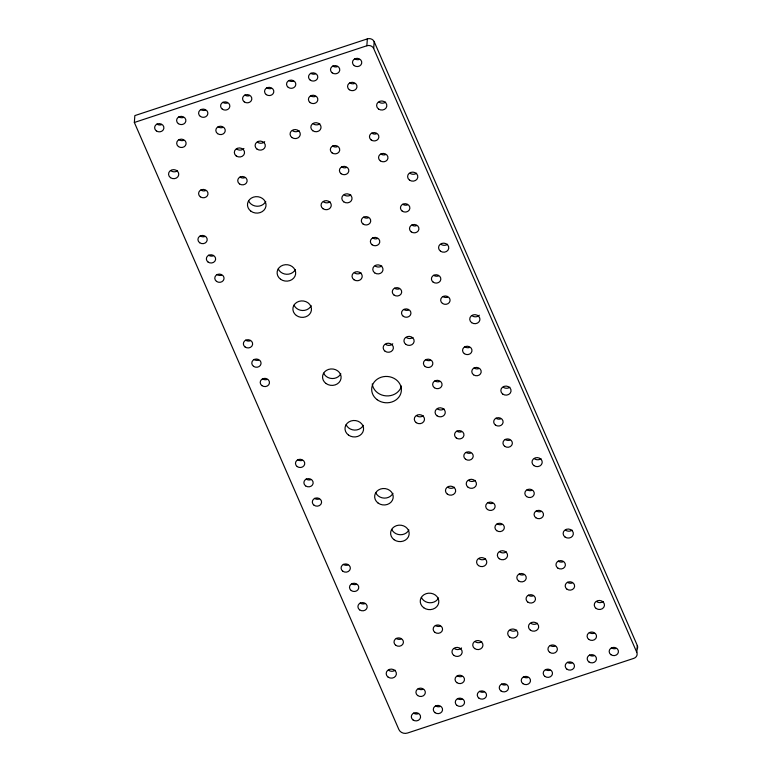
<?xml version="1.0" encoding="UTF-8"?>
<svg xmlns="http://www.w3.org/2000/svg" width="772" height="772" viewBox="0 0 772 772"><rect width="100%" height="100%" fill="white"/><g stroke="black" fill="none" stroke-linecap="round" stroke-linejoin="round"><path stroke-width="1.16" d="M637.296 645.488L636.803 652.359A5.279 4.68 4.1 0 1 633.802 658.371L407.51 733.033A6.678 5.915 4.1 0 1 398.873 729.53L134.347 122.478L134.839 115.607L367.347 38.889A5.279 4.68 4.1 0 1 374.179 41.659L637.296 645.488A5.279 4.68 4.1 0 1 637.334 648.779M134.347 122.478L366.854 45.76L367.347 38.889M636.803 652.359L373.687 48.53L374.179 41.659M401.469 386.068A14.871 13.172 4.1 0 1 386.077 395.882A14.871 13.172 4.1 0 1 372.249 383.954M481.718 641.648A5.114 4.526 4.1 0 1 475.147 641.686M395.167 670.212A5.114 4.526 4.1 0 1 388.596 670.241M461.55 647.949A5.114 4.526 4.1 0 1 454.37 648.538M516.68 630.116A5.114 4.526 4.1 0 1 510.109 630.145M603.241 601.552A5.114 4.526 4.1 0 1 596.659 601.591M537.457 623.255A5.114 4.526 4.1 0 1 530.885 623.293M485.559 558.687A5.114 4.526 4.1 0 1 478.987 558.716M572.11 530.132A5.114 4.526 4.1 0 1 565.538 530.161M506.336 551.835A5.114 4.526 4.1 0 1 499.764 551.864M454.438 487.257A5.114 4.526 4.1 0 1 447.866 487.286M540.989 458.703A5.114 4.526 4.1 0 1 534.417 458.732M475.205 480.406A5.114 4.526 4.1 0 1 468.633 480.435M423.278 415.751A5.114 4.526 4.1 0 1 416.706 415.79M509.829 387.197A5.114 4.526 4.1 0 1 503.257 387.226M444.054 408.899A5.114 4.526 4.1 0 1 437.473 408.928M392.765 343.772A5.114 4.526 4.1 0 1 385.585 344.36M479.315 315.208A5.114 4.526 4.1 0 1 472.136 315.796M412.923 337.47A5.114 4.526 4.1 0 1 406.352 337.509M360.997 272.815A5.114 4.526 4.1 0 1 354.425 272.854M447.548 244.261A5.114 4.526 4.1 0 1 440.976 244.299M381.764 265.964A5.114 4.526 4.1 0 1 375.192 266.002M330.04 201.781A5.114 4.526 4.1 0 1 323.468 201.81M416.59 173.218A5.114 4.526 4.1 0 1 410.019 173.256M350.806 194.92A5.114 4.526 4.1 0 1 344.235 194.959M299.044 130.661A5.114 4.526 4.1 0 1 292.472 130.69M385.604 102.107A5.114 4.526 4.1 0 1 379.023 102.136M319.82 123.809A5.114 4.526 4.1 0 1 313.249 123.838M264.69 141.643A5.114 4.526 4.1 0 1 257.51 142.231M177.531 170.757A5.114 4.526 4.1 0 1 170.959 170.786M243.913 148.494A5.114 4.526 4.1 0 1 236.734 149.083M418.115 713.772A4.642 4.121 4.1 0 1 413.531 713.077M440.098 706.515A4.642 4.121 4.1 0 1 435.514 705.82M462.09 699.268A4.642 4.121 4.1 0 1 457.497 698.573M484.073 692.011A4.642 4.121 4.1 0 1 479.48 691.316M506.056 684.754A4.642 4.121 4.1 0 1 501.462 684.06M528.038 677.507A4.642 4.121 4.1 0 1 523.445 676.803M550.021 670.25A4.642 4.121 4.1 0 1 545.437 669.556M572.004 662.994A4.642 4.121 4.1 0 1 567.42 662.299M593.986 655.746A4.642 4.121 4.1 0 1 589.403 655.042M615.979 648.49A4.642 4.121 4.1 0 1 611.385 647.795M161.445 124.726A4.642 4.121 4.1 0 1 156.851 124.031M183.427 117.469A4.642 4.121 4.1 0 1 178.834 116.775M205.41 110.213A4.642 4.121 4.1 0 1 200.816 109.518M227.393 102.966A4.642 4.121 4.1 0 1 222.799 102.271M249.375 95.709A4.642 4.121 4.1 0 1 244.792 95.014M271.358 88.452A4.642 4.121 4.1 0 1 266.774 87.757M293.35 81.205A4.642 4.121 4.1 0 1 288.757 80.51M315.333 73.948A4.642 4.121 4.1 0 1 310.74 73.253M337.316 66.691A4.642 4.121 4.1 0 1 332.722 65.996M359.298 59.444A4.642 4.121 4.1 0 1 354.705 58.749M364.731 603.694A4.642 4.121 4.1 0 1 360.138 603M356.307 584.375A4.642 4.121 4.1 0 1 351.714 583.671M347.882 565.046A4.642 4.121 4.1 0 1 343.299 564.351M438.535 597.972A9.293 8.231 4.1 0 1 429.83 602.758A9.293 8.231 4.1 0 1 421.377 597.383M408.89 529.949A9.293 8.231 4.1 0 1 400.185 534.735A9.293 8.231 4.1 0 1 391.732 529.36M319.125 499.04A4.642 4.121 4.1 0 1 314.532 498.345M310.701 479.721A4.642 4.121 4.1 0 1 306.117 479.026M302.286 460.392A4.642 4.121 4.1 0 1 297.693 459.697M392.929 493.318A9.293 8.231 4.1 0 1 384.224 498.114A9.293 8.231 4.1 0 1 375.771 492.729M363.284 425.295A9.293 8.231 4.1 0 1 354.589 430.081A9.293 8.231 4.1 0 1 346.126 424.706M267.015 379.467A4.642 4.121 4.1 0 1 262.432 378.772M258.601 360.138A4.642 4.121 4.1 0 1 254.007 359.443M250.176 340.809A4.642 4.121 4.1 0 1 245.583 340.114M340.819 373.745A9.293 8.231 4.1 0 1 332.124 378.531A9.293 8.231 4.1 0 1 323.661 373.156M311.184 305.712A9.293 8.231 4.1 0 1 302.479 310.508A9.293 8.231 4.1 0 1 294.026 305.123M221.583 275.208A4.642 4.121 4.1 0 1 217 274.514M213.168 255.879A4.642 4.121 4.1 0 1 208.575 255.185M204.744 236.55A4.642 4.121 4.1 0 1 200.16 235.856M295.396 269.486A9.293 8.231 4.1 0 1 286.692 274.272A9.293 8.231 4.1 0 1 278.238 268.897M265.751 201.453A9.293 8.231 4.1 0 1 257.047 206.249A9.293 8.231 4.1 0 1 248.594 200.865M532.969 595.916A4.719 4.188 4.1 0 1 528.309 595.212M554.875 646.183A4.719 4.188 4.1 0 1 550.204 645.479M572.11 583.005A4.719 4.188 4.1 0 1 567.439 582.3M594.006 633.272A4.719 4.188 4.1 0 1 589.345 632.567M400.919 639.119A4.719 4.188 4.1 0 1 396.258 638.415M422.824 689.377A4.719 4.188 4.1 0 1 418.163 688.672M440.059 626.208A4.719 4.188 4.1 0 1 435.398 625.494M461.965 676.465A4.719 4.188 4.1 0 1 457.304 675.761M501.848 524.497A4.719 4.188 4.1 0 1 497.178 523.783M523.744 574.754A4.719 4.188 4.1 0 1 519.083 574.05M540.979 511.575A4.719 4.188 4.1 0 1 536.318 510.871M562.884 561.842A4.719 4.188 4.1 0 1 558.224 561.138M470.717 453.067A4.719 4.188 4.1 0 1 466.056 452.363M492.623 503.325A4.719 4.188 4.1 0 1 487.962 502.62M509.858 440.156A4.719 4.188 4.1 0 1 505.197 439.442M531.763 490.413A4.719 4.188 4.1 0 1 527.093 489.709M439.558 381.561A4.719 4.188 4.1 0 1 434.897 380.857M461.463 431.818A4.719 4.188 4.1 0 1 456.802 431.114M478.698 368.649A4.719 4.188 4.1 0 1 474.037 367.935M500.603 418.906A4.719 4.188 4.1 0 1 495.942 418.202M408.436 310.132A4.719 4.188 4.1 0 1 403.775 309.427M430.342 360.399A4.719 4.188 4.1 0 1 425.671 359.684M447.577 297.22A4.719 4.188 4.1 0 1 442.916 296.516M469.472 347.477A4.719 4.188 4.1 0 1 464.812 346.773M377.276 238.625A4.719 4.188 4.1 0 1 372.615 237.921M399.182 288.892A4.719 4.188 4.1 0 1 394.521 288.178M416.417 225.714A4.719 4.188 4.1 0 1 411.756 225.009M438.322 275.98A4.719 4.188 4.1 0 1 433.652 275.266M346.319 167.582A4.719 4.188 4.1 0 1 341.658 166.877M368.225 217.849A4.719 4.188 4.1 0 1 363.564 217.144M385.46 154.67A4.719 4.188 4.1 0 1 380.799 153.966M407.365 204.937A4.719 4.188 4.1 0 1 402.695 204.223M315.333 96.471A4.719 4.188 4.1 0 1 310.672 95.757M337.239 146.728A4.719 4.188 4.1 0 1 332.568 146.024M354.473 83.55A4.719 4.188 4.1 0 1 349.803 82.845M376.369 133.817A4.719 4.188 4.1 0 1 371.708 133.112M183.601 140.388A4.719 4.188 4.1 0 1 178.94 139.684M205.506 190.655A4.719 4.188 4.1 0 1 200.845 189.951M222.741 127.476A4.719 4.188 4.1 0 1 218.08 126.772M244.647 177.743A4.719 4.188 4.1 0 1 239.976 177.029M366.854 45.76A5.279 4.68 4.1 0 1 373.687 48.53M280.583 279.242A9.293 8.231 4.1 0 0 295.579 274.301A9.293 8.231 4.1 0 0 283.025 265.182A9.293 8.231 4.1 0 0 280.583 279.242M474.655 648.557A5.114 4.526 4.1 0 0 482.896 645.836A5.114 4.526 4.1 0 0 475.996 640.818A5.114 4.526 4.1 0 0 474.655 648.557M453.878 655.409A5.114 4.526 4.1 0 0 462.129 652.687A5.114 4.526 4.1 0 0 455.219 647.669A5.114 4.526 4.1 0 0 453.878 655.409M348.481 435.061A9.293 8.231 4.1 0 0 363.477 430.11A9.293 8.231 4.1 0 0 350.922 420.991A9.293 8.231 4.1 0 0 348.481 435.061M351.221 590.541A4.642 4.121 4.1 0 0 358.719 588.071A4.642 4.121 4.1 0 0 352.447 583.507A4.642 4.121 4.1 0 0 351.221 590.541M239.484 183.9A4.719 4.188 4.1 0 0 247.098 181.391A4.719 4.188 4.1 0 0 240.729 176.759A4.719 4.188 4.1 0 0 239.484 183.9M342.807 571.222A4.642 4.121 4.1 0 0 350.295 568.742A4.642 4.121 4.1 0 0 344.022 564.187A4.642 4.121 4.1 0 0 342.807 571.222M310.18 102.628A4.719 4.188 4.1 0 0 317.794 100.119A4.719 4.188 4.1 0 0 311.415 95.487A4.719 4.188 4.1 0 0 310.18 102.628M388.104 677.112A5.114 4.526 4.1 0 0 396.345 674.39A5.114 4.526 4.1 0 0 389.445 669.372A5.114 4.526 4.1 0 0 388.104 677.112M353.933 279.725A5.114 4.526 4.1 0 0 362.174 277.003A5.114 4.526 4.1 0 0 355.274 271.985A5.114 4.526 4.1 0 0 353.933 279.725M250.948 211.219A9.293 8.231 4.1 0 0 265.935 206.269A9.293 8.231 4.1 0 0 253.39 197.15A9.293 8.231 4.1 0 0 250.948 211.219M440.484 251.17A5.114 4.526 4.1 0 0 448.725 248.449A5.114 4.526 4.1 0 0 441.825 243.431A5.114 4.526 4.1 0 0 440.484 251.17M527.816 602.083A4.719 4.188 4.1 0 0 535.43 599.574A4.719 4.188 4.1 0 0 529.052 594.942A4.719 4.188 4.1 0 0 527.816 602.083M374.7 272.873A5.114 4.526 4.1 0 0 382.951 270.152A5.114 4.526 4.1 0 0 376.041 265.134A5.114 4.526 4.1 0 0 374.7 272.873M549.712 652.35A4.719 4.188 4.1 0 0 557.326 649.831A4.719 4.188 4.1 0 0 550.957 645.199A4.719 4.188 4.1 0 0 549.712 652.35M322.976 208.681A5.114 4.526 4.1 0 0 331.217 205.96A5.114 4.526 4.1 0 0 324.317 200.942A5.114 4.526 4.1 0 0 322.976 208.681M566.947 589.171A4.719 4.188 4.1 0 0 574.571 586.662A4.719 4.188 4.1 0 0 568.192 582.02A4.719 4.188 4.1 0 0 566.947 589.171M495.45 425.073A4.719 4.188 4.1 0 0 503.064 422.564A4.719 4.188 4.1 0 0 496.686 417.922A4.719 4.188 4.1 0 0 495.45 425.073M535.826 517.742A4.719 4.188 4.1 0 0 543.44 515.233A4.719 4.188 4.1 0 0 537.071 510.601A4.719 4.188 4.1 0 0 535.826 517.742M518.591 580.92A4.719 4.188 4.1 0 0 526.205 578.402A4.719 4.188 4.1 0 0 519.826 573.77A4.719 4.188 4.1 0 0 518.591 580.92M409.527 180.127A5.114 4.526 4.1 0 0 417.768 177.406A5.114 4.526 4.1 0 0 410.868 172.388A5.114 4.526 4.1 0 0 409.527 180.127M343.743 201.83A5.114 4.526 4.1 0 0 351.993 199.108A5.114 4.526 4.1 0 0 345.094 194.09A5.114 4.526 4.1 0 0 343.743 201.83M257.018 149.102A5.114 4.526 4.1 0 0 265.259 146.381A5.114 4.526 4.1 0 0 258.359 141.363A5.114 4.526 4.1 0 0 257.018 149.102M588.853 639.438A4.719 4.188 4.1 0 0 596.466 636.919A4.719 4.188 4.1 0 0 590.097 632.287A4.719 4.188 4.1 0 0 588.853 639.438M395.766 645.286A4.719 4.188 4.1 0 0 403.38 642.767A4.719 4.188 4.1 0 0 397.011 638.135A4.719 4.188 4.1 0 0 395.766 645.286M291.98 137.561A5.114 4.526 4.1 0 0 300.231 134.839A5.114 4.526 4.1 0 0 293.331 129.821A5.114 4.526 4.1 0 0 291.98 137.561M417.671 695.543A4.719 4.188 4.1 0 0 425.285 693.034A4.719 4.188 4.1 0 0 418.906 688.402A4.719 4.188 4.1 0 0 417.671 695.543M378.531 109.006A5.114 4.526 4.1 0 0 386.782 106.285A5.114 4.526 4.1 0 0 379.882 101.267A5.114 4.526 4.1 0 0 378.531 109.006M434.906 632.364A4.719 4.188 4.1 0 0 442.52 629.856A4.719 4.188 4.1 0 0 436.141 625.223A4.719 4.188 4.1 0 0 434.906 632.364M312.757 130.709A5.114 4.526 4.1 0 0 320.998 127.988A5.114 4.526 4.1 0 0 314.098 122.97A5.114 4.526 4.1 0 0 312.757 130.709M526.601 496.579A4.719 4.188 4.1 0 0 534.224 494.061A4.719 4.188 4.1 0 0 527.845 489.429A4.719 4.188 4.1 0 0 526.601 496.579M504.705 446.312A4.719 4.188 4.1 0 0 512.318 443.803A4.719 4.188 4.1 0 0 505.94 439.171A4.719 4.188 4.1 0 0 504.705 446.312M465.564 459.234A4.719 4.188 4.1 0 0 473.178 456.715A4.719 4.188 4.1 0 0 466.809 452.083A4.719 4.188 4.1 0 0 465.564 459.234M456.802 682.631A4.719 4.188 4.1 0 0 464.426 680.122A4.719 4.188 4.1 0 0 458.047 675.481A4.719 4.188 4.1 0 0 456.802 682.631M496.686 530.654A4.719 4.188 4.1 0 0 504.299 528.144A4.719 4.188 4.1 0 0 497.93 523.512A4.719 4.188 4.1 0 0 496.686 530.654M170.467 177.656A5.114 4.526 4.1 0 0 178.708 174.935A5.114 4.526 4.1 0 0 171.809 169.917A5.114 4.526 4.1 0 0 170.467 177.656M236.242 155.954A5.114 4.526 4.1 0 0 244.492 153.232A5.114 4.526 4.1 0 0 237.593 148.214A5.114 4.526 4.1 0 0 236.242 155.954M413.039 719.948A4.642 4.121 4.1 0 0 420.528 717.477A4.642 4.121 4.1 0 0 414.255 712.913A4.642 4.121 4.1 0 0 413.039 719.948M557.731 568.009A4.719 4.188 4.1 0 0 565.345 565.49A4.719 4.188 4.1 0 0 558.967 560.858A4.719 4.188 4.1 0 0 557.731 568.009M435.022 712.691A4.642 4.121 4.1 0 0 442.51 710.221A4.642 4.121 4.1 0 0 436.238 705.656A4.642 4.121 4.1 0 0 435.022 712.691M457.005 705.444A4.642 4.121 4.1 0 0 464.503 702.964A4.642 4.121 4.1 0 0 458.221 698.409A4.642 4.121 4.1 0 0 457.005 705.444M487.47 509.491A4.719 4.188 4.1 0 0 495.084 506.982A4.719 4.188 4.1 0 0 488.705 502.34A4.719 4.188 4.1 0 0 487.47 509.491M473.545 374.806A4.719 4.188 4.1 0 0 481.159 372.297A4.719 4.188 4.1 0 0 474.79 367.665A4.719 4.188 4.1 0 0 473.545 374.806M456.31 437.985A4.719 4.188 4.1 0 0 463.924 435.476A4.719 4.188 4.1 0 0 457.545 430.844A4.719 4.188 4.1 0 0 456.31 437.985M478.987 698.187A4.642 4.121 4.1 0 0 486.485 695.717A4.642 4.121 4.1 0 0 480.213 691.152A4.642 4.121 4.1 0 0 478.987 698.187M434.404 387.727A4.719 4.188 4.1 0 0 442.018 385.209A4.719 4.188 4.1 0 0 435.649 380.577A4.719 4.188 4.1 0 0 434.404 387.727M500.97 690.93A4.642 4.121 4.1 0 0 508.468 688.46A4.642 4.121 4.1 0 0 502.196 683.895A4.642 4.121 4.1 0 0 500.97 690.93M522.953 683.674A4.642 4.121 4.1 0 0 530.451 681.203A4.642 4.121 4.1 0 0 524.178 676.648A4.642 4.121 4.1 0 0 522.953 683.674M544.936 676.426A4.642 4.121 4.1 0 0 552.434 673.956A4.642 4.121 4.1 0 0 546.161 669.392A4.642 4.121 4.1 0 0 544.936 676.426M566.928 669.17A4.642 4.121 4.1 0 0 574.416 666.699A4.642 4.121 4.1 0 0 568.144 662.135A4.642 4.121 4.1 0 0 566.928 669.17M588.911 661.913A4.642 4.121 4.1 0 0 596.409 659.442A4.642 4.121 4.1 0 0 590.126 654.888A4.642 4.121 4.1 0 0 588.911 661.913M403.283 316.298A4.719 4.188 4.1 0 0 410.897 313.779A4.719 4.188 4.1 0 0 404.518 309.147A4.719 4.188 4.1 0 0 403.283 316.298M610.893 654.666A4.642 4.121 4.1 0 0 618.391 652.186A4.642 4.121 4.1 0 0 612.119 647.631A4.642 4.121 4.1 0 0 610.893 654.666M156.359 130.902A4.642 4.121 4.1 0 0 163.857 128.422A4.642 4.121 4.1 0 0 157.585 123.867A4.642 4.121 4.1 0 0 156.359 130.902M217.588 133.643A4.719 4.188 4.1 0 0 225.202 131.124A4.719 4.188 4.1 0 0 218.823 126.492A4.719 4.188 4.1 0 0 217.588 133.643M200.353 196.821A4.719 4.188 4.1 0 0 207.967 194.303A4.719 4.188 4.1 0 0 201.589 189.671A4.719 4.188 4.1 0 0 200.353 196.821M425.179 366.555A4.719 4.188 4.1 0 0 432.803 364.046A4.719 4.188 4.1 0 0 426.424 359.414A4.719 4.188 4.1 0 0 425.179 366.555M178.342 123.645A4.642 4.121 4.1 0 0 185.84 121.175A4.642 4.121 4.1 0 0 179.567 116.611A4.642 4.121 4.1 0 0 178.342 123.645M442.424 303.386A4.719 4.188 4.1 0 0 450.037 300.868A4.719 4.188 4.1 0 0 443.659 296.236A4.719 4.188 4.1 0 0 442.424 303.386M200.324 116.389A4.642 4.121 4.1 0 0 207.822 113.918A4.642 4.121 4.1 0 0 201.55 109.354A4.642 4.121 4.1 0 0 200.324 116.389M222.307 109.141A4.642 4.121 4.1 0 0 229.805 106.661A4.642 4.121 4.1 0 0 223.533 102.107A4.642 4.121 4.1 0 0 222.307 109.141M349.311 89.716A4.719 4.188 4.1 0 0 356.934 87.207A4.719 4.188 4.1 0 0 350.556 82.575A4.719 4.188 4.1 0 0 349.311 89.716M433.16 282.137A4.719 4.188 4.1 0 0 440.783 279.628A4.719 4.188 4.1 0 0 434.404 274.996A4.719 4.188 4.1 0 0 433.16 282.137M372.123 244.792A4.719 4.188 4.1 0 0 379.737 242.283A4.719 4.188 4.1 0 0 373.368 237.641A4.719 4.188 4.1 0 0 372.123 244.792M244.299 101.885A4.642 4.121 4.1 0 0 251.788 99.414A4.642 4.121 4.1 0 0 245.515 94.85A4.642 4.121 4.1 0 0 244.299 101.885M411.264 231.88A4.719 4.188 4.1 0 0 418.878 229.361A4.719 4.188 4.1 0 0 412.499 224.729A4.719 4.188 4.1 0 0 411.264 231.88M266.282 94.628A4.642 4.121 4.1 0 0 273.77 92.157A4.642 4.121 4.1 0 0 267.498 87.593A4.642 4.121 4.1 0 0 266.282 94.628M288.265 87.381A4.642 4.121 4.1 0 0 295.763 84.901A4.642 4.121 4.1 0 0 289.481 80.346A4.642 4.121 4.1 0 0 288.265 87.381M310.248 80.124A4.642 4.121 4.1 0 0 317.746 77.654A4.642 4.121 4.1 0 0 311.473 73.089A4.642 4.121 4.1 0 0 310.248 80.124M332.076 152.895A4.719 4.188 4.1 0 0 339.69 150.376A4.719 4.188 4.1 0 0 333.321 145.744A4.719 4.188 4.1 0 0 332.076 152.895M332.23 72.867A4.642 4.121 4.1 0 0 339.728 70.397A4.642 4.121 4.1 0 0 333.456 65.832A4.642 4.121 4.1 0 0 332.23 72.867M354.213 65.62A4.642 4.121 4.1 0 0 361.711 63.14A4.642 4.121 4.1 0 0 355.438 58.585A4.642 4.121 4.1 0 0 354.213 65.62M359.646 609.87A4.642 4.121 4.1 0 0 367.144 607.4A4.642 4.121 4.1 0 0 360.862 602.836A4.642 4.121 4.1 0 0 359.646 609.87M394.029 295.049A4.719 4.188 4.1 0 0 401.643 292.54A4.719 4.188 4.1 0 0 395.264 287.908A4.719 4.188 4.1 0 0 394.029 295.049M341.166 173.748A4.719 4.188 4.1 0 0 348.78 171.239A4.719 4.188 4.1 0 0 342.411 166.607A4.719 4.188 4.1 0 0 341.166 173.748M363.072 224.015A4.719 4.188 4.1 0 0 370.685 221.496A4.719 4.188 4.1 0 0 364.307 216.864A4.719 4.188 4.1 0 0 363.072 224.015M380.307 160.837A4.719 4.188 4.1 0 0 387.92 158.328A4.719 4.188 4.1 0 0 381.542 153.686A4.719 4.188 4.1 0 0 380.307 160.837M178.448 146.555A4.719 4.188 4.1 0 0 186.062 144.046A4.719 4.188 4.1 0 0 179.683 139.404A4.719 4.188 4.1 0 0 178.448 146.555M423.722 607.738A9.293 8.231 4.1 0 0 438.718 602.787A9.293 8.231 4.1 0 0 426.173 593.668A9.293 8.231 4.1 0 0 423.722 607.738M394.087 539.715A9.293 8.231 4.1 0 0 409.073 534.764A9.293 8.231 4.1 0 0 396.528 525.645A9.293 8.231 4.1 0 0 394.087 539.715M371.216 139.983A4.719 4.188 4.1 0 0 378.83 137.464A4.719 4.188 4.1 0 0 372.461 132.832A4.719 4.188 4.1 0 0 371.216 139.983M314.04 505.216A4.642 4.121 4.1 0 0 321.538 502.746A4.642 4.121 4.1 0 0 315.265 498.181A4.642 4.121 4.1 0 0 314.04 505.216M305.625 485.897A4.642 4.121 4.1 0 0 313.114 483.417A4.642 4.121 4.1 0 0 306.841 478.862A4.642 4.121 4.1 0 0 305.625 485.897M297.201 466.568A4.642 4.121 4.1 0 0 304.699 464.097A4.642 4.121 4.1 0 0 298.426 459.533A4.642 4.121 4.1 0 0 297.201 466.568M378.126 503.083A9.293 8.231 4.1 0 0 393.112 498.143A9.293 8.231 4.1 0 0 380.567 489.014A9.293 8.231 4.1 0 0 378.126 503.083M261.94 385.643A4.642 4.121 4.1 0 0 269.428 383.163A4.642 4.121 4.1 0 0 263.155 378.608A4.642 4.121 4.1 0 0 261.94 385.643M464.319 353.644A4.719 4.188 4.1 0 0 471.933 351.135A4.719 4.188 4.1 0 0 465.564 346.493A4.719 4.188 4.1 0 0 464.319 353.644M402.202 211.094A4.719 4.188 4.1 0 0 409.826 208.585A4.719 4.188 4.1 0 0 403.447 203.953A4.719 4.188 4.1 0 0 402.202 211.094M253.515 366.314A4.642 4.121 4.1 0 0 261.013 363.844A4.642 4.121 4.1 0 0 254.741 359.279A4.642 4.121 4.1 0 0 253.515 366.314M245.091 346.985A4.642 4.121 4.1 0 0 252.589 344.515A4.642 4.121 4.1 0 0 246.316 339.95A4.642 4.121 4.1 0 0 245.091 346.985M326.016 383.501A9.293 8.231 4.1 0 0 341.012 378.56A9.293 8.231 4.1 0 0 328.457 369.441A9.293 8.231 4.1 0 0 326.016 383.501M296.371 315.478A9.293 8.231 4.1 0 0 311.367 310.527A9.293 8.231 4.1 0 0 298.822 301.408A9.293 8.231 4.1 0 0 296.371 315.478M216.507 281.384A4.642 4.121 4.1 0 0 224.005 278.904A4.642 4.121 4.1 0 0 217.723 274.349A4.642 4.121 4.1 0 0 216.507 281.384M208.083 262.055A4.642 4.121 4.1 0 0 215.581 259.585A4.642 4.121 4.1 0 0 209.309 255.021A4.642 4.121 4.1 0 0 208.083 262.055M199.668 242.726A4.642 4.121 4.1 0 0 207.157 240.256A4.642 4.121 4.1 0 0 200.884 235.692A4.642 4.121 4.1 0 0 199.668 242.726M377.238 399.751A14.871 13.172 4.1 0 0 401.218 391.838A14.871 13.172 4.1 0 0 381.146 377.247A14.871 13.172 4.1 0 0 377.238 399.751M509.617 637.016A5.114 4.526 4.1 0 0 517.867 634.294A5.114 4.526 4.1 0 0 510.967 629.277A5.114 4.526 4.1 0 0 509.617 637.016M596.167 608.461A5.114 4.526 4.1 0 0 604.418 605.74A5.114 4.526 4.1 0 0 597.518 600.722A5.114 4.526 4.1 0 0 596.167 608.461M530.393 630.164A5.114 4.526 4.1 0 0 538.634 627.443A5.114 4.526 4.1 0 0 531.734 622.425A5.114 4.526 4.1 0 0 530.393 630.164M478.495 565.587A5.114 4.526 4.1 0 0 486.736 562.865A5.114 4.526 4.1 0 0 479.837 557.857A5.114 4.526 4.1 0 0 478.495 565.587M565.046 537.032A5.114 4.526 4.1 0 0 573.297 534.311A5.114 4.526 4.1 0 0 566.387 529.293A5.114 4.526 4.1 0 0 565.046 537.032M499.272 558.735A5.114 4.526 4.1 0 0 507.513 556.014A5.114 4.526 4.1 0 0 500.613 550.996A5.114 4.526 4.1 0 0 499.272 558.735M447.374 494.157A5.114 4.526 4.1 0 0 455.615 491.446A5.114 4.526 4.1 0 0 448.715 486.428A5.114 4.526 4.1 0 0 447.374 494.157M533.925 465.603A5.114 4.526 4.1 0 0 542.166 462.882A5.114 4.526 4.1 0 0 535.266 457.864A5.114 4.526 4.1 0 0 533.925 465.603M468.141 487.306A5.114 4.526 4.1 0 0 476.392 484.584A5.114 4.526 4.1 0 0 469.482 479.566A5.114 4.526 4.1 0 0 468.141 487.306M416.214 422.66A5.114 4.526 4.1 0 0 424.455 419.939A5.114 4.526 4.1 0 0 417.555 414.921A5.114 4.526 4.1 0 0 416.214 422.66M502.765 394.096A5.114 4.526 4.1 0 0 511.006 391.375A5.114 4.526 4.1 0 0 504.106 386.357A5.114 4.526 4.1 0 0 502.765 394.096M436.981 415.799A5.114 4.526 4.1 0 0 445.232 413.078A5.114 4.526 4.1 0 0 438.332 408.07A5.114 4.526 4.1 0 0 436.981 415.799M385.083 351.231A5.114 4.526 4.1 0 0 393.334 348.51A5.114 4.526 4.1 0 0 386.434 343.492A5.114 4.526 4.1 0 0 385.083 351.231M471.644 322.667A5.114 4.526 4.1 0 0 479.885 319.946A5.114 4.526 4.1 0 0 472.985 314.937A5.114 4.526 4.1 0 0 471.644 322.667M405.86 344.38A5.114 4.526 4.1 0 0 414.101 341.658A5.114 4.526 4.1 0 0 407.201 336.64A5.114 4.526 4.1 0 0 405.86 344.38"/></g></svg>
